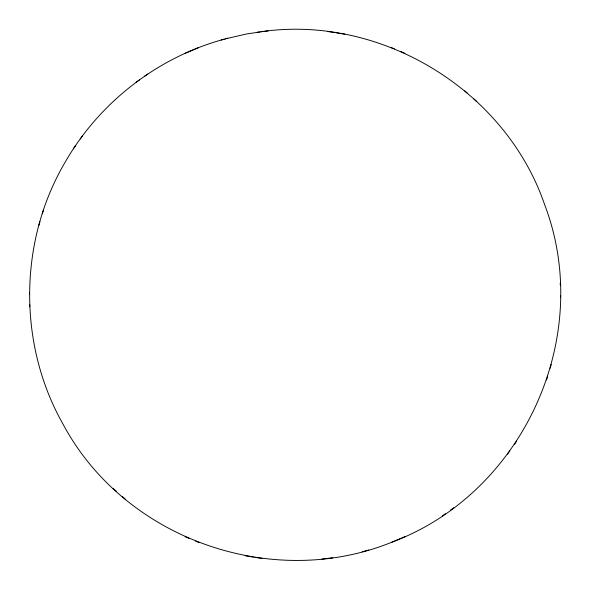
<?xml version="1.0" encoding="UTF-8"?>
<svg xmlns="http://www.w3.org/2000/svg" width="590" height="590" viewBox="0 0 590 590"><rect width="100%" height="100%" fill="white"/><g stroke="black" fill="none" stroke-linecap="round" stroke-linejoin="round"><path stroke-width="0.89" d="M397.822 539.68C277.256 592.449 125.832 541.229 63.219 424.498C17.87 344.722 18.474 241.413 65.084 162.309C99.26 102.513 157.737 57.201 224.222 39.183M260.928 31.757C380.624 14.189 505.49 90.034 544.644 204.671C594.801 336.271 523.477 493.041 391.863 542.188M38.748 225.55L39.943 221.693M42.31 213.794L43.476 210.025M546.524 379.975L547.69 376.206M550.057 368.308L551.252 364.45M73.374 148.791L75.727 145.457M80.218 139.048L82.46 135.87M507.54 454.13L509.782 450.952M514.274 444.543L516.626 441.209M136.172 82.239L139.587 79.834M144.639 76.25L147.773 74.052M450.413 510.166L453.828 507.761M442.227 515.948L445.362 513.75M184.427 53.616L191.308 50.718M192.178 50.32L198.137 47.812M398.693 539.282L405.573 536.384M225.365 38.874L246.133 34.058L263.833 31.395M362.216 551.798L368.772 549.991M221.228 40.009L227.784 38.203M332.745 557.756L321.941 559.091M257.255 32.244L259.57 31.963M264.571 31.336L268.059 30.909M327.546 31.491L335.046 32.657M336.566 32.915L344.84 34.205M245.16 555.795L253.435 557.085M254.954 557.344L262.454 558.509M390.809 47.377L394.371 48.867M401.119 51.714L404.91 53.299M185.09 536.701L188.881 538.287M195.629 541.133L199.191 542.623M464.773 90.875L467.708 93.463M473.777 98.832L476.809 101.517M113.192 488.483L116.223 491.168M122.292 496.537L125.228 499.125M560.249 283.237L560.294 285.236M560.456 295.634L560.5 297.611M29.5 292.389L29.544 294.366M29.707 304.764L29.751 306.763"/></g></svg>
